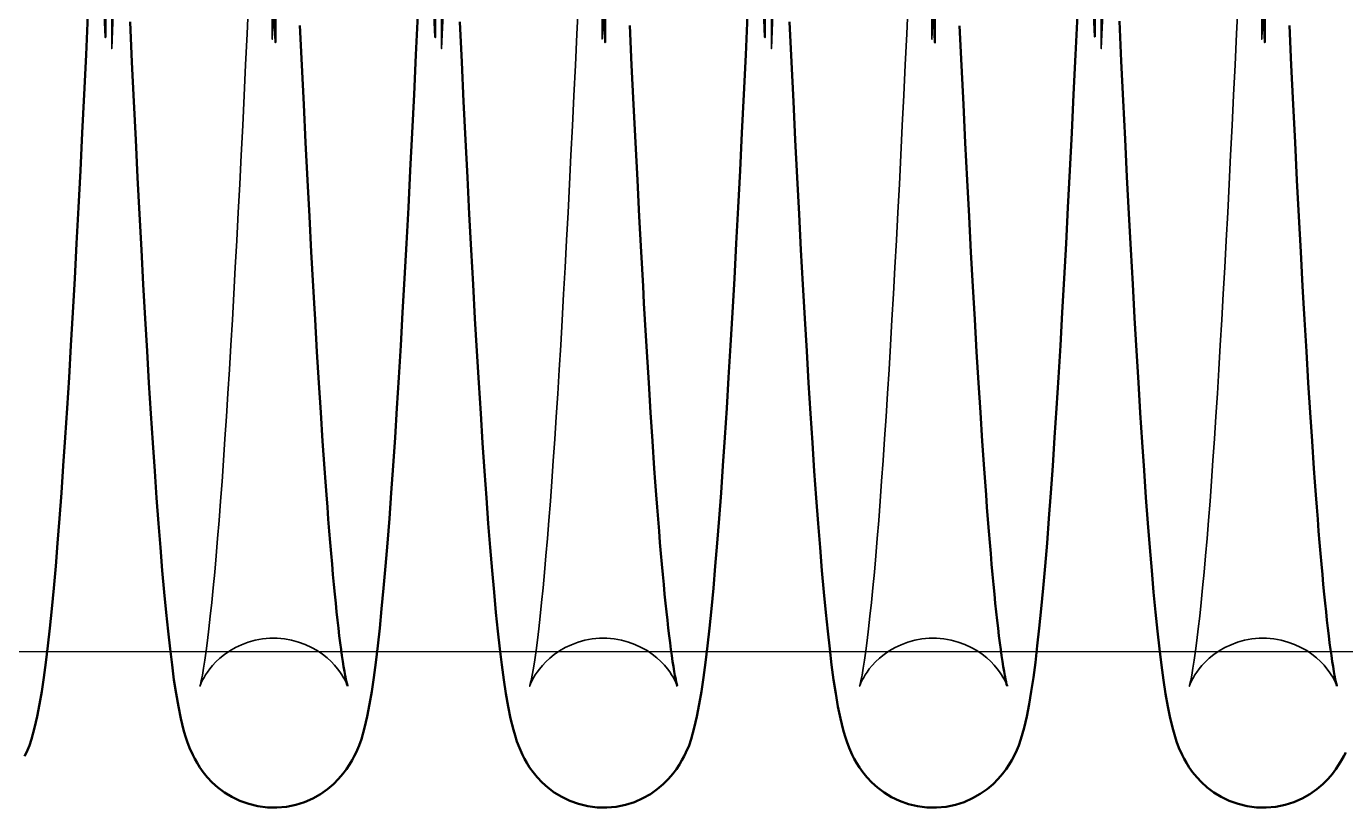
# Model space of a CAD drawing. Header units: millimetres. Extents: x 0 to 190005487, y 0 to 455456909.
# Drawn here: x 92272.12 to 92304.02, y 28280.78 to 28299.67 of the extents above; entities that cross this region are included whole.
import ezdxf

# ---------------------------------------------------------------- set-up
doc = ezdxf.new("R2010")
doc.units = ezdxf.units.MM
doc.header["$LTSCALE"] = 400
doc.header["$MEASUREMENT"] = 0
doc.layers.get('0').update_dxf_attribs({"linetype": 'CONTINUOUS'})
doc.layers.add('가려진 것(ISO)', color=7, linetype='CONTINUOUS', lineweight=35)
doc.layers.add('가시적인 것(ISO)', color=7, linetype='CONTINUOUS', lineweight=50)

# ---------------------------------------------------------------- blocks, each defined once
blk = doc.blocks.new('토션스프링 3')
at = {"layer": '가려진 것(ISO)', "flags": 128}
for points in [[(21461766.069, -50952923.543), (21461765.997, -50952925.233), (21461765.926, -50952888.925)], [(21461782.016, -50952923.543), (21461781.944, -50952925.233), (21461781.873, -50952888.925)], [(21461797.963, -50952923.543), (21461797.891, -50952925.233), (21461797.82, -50952888.925)], [(21461813.91, -50952923.543), (21461813.838, -50952925.233), (21461813.766, -50952888.925)], [(21461777.396, -50952956.08), (21461777.391, -50952956.062), (21461777.37, -50952956.006), (21461777.326, -50952955.903), (21461777.248, -50952955.744), (21461777.191, -50952955.64), (21461777.118, -50952955.52), (21461777.026, -50952955.383), (21461776.912, -50952955.231), (21461776.772, -50952955.064), (21461776.605, -50952954.888), (21461776.409, -50952954.707), (21461776.185, -50952954.528), (21461775.931, -50952954.356), (21461775.651, -50952954.197), (21461775.348, -50952954.057), (21461775.028, -50952953.939), (21461774.691, -50952953.85), (21461774.342, -50952953.789), (21461773.987, -50952953.758), (21461773.631, -50952953.76), (21461773.278, -50952953.793), (21461772.93, -50952953.858), (21461772.594, -50952953.951), (21461772.275, -50952954.069), (21461771.976, -50952954.212), (21461771.699, -50952954.373), (21461771.447, -50952954.546), (21461771.225, -50952954.726), (21461771.032, -50952954.906), (21461770.868, -50952955.081), (21461770.732, -50952955.245), (21461770.62, -50952955.396), (21461770.53, -50952955.531), (21461770.459, -50952955.651), (21461770.403, -50952955.753), (21461770.359, -50952955.838), (21461770.302, -50952955.965), (21461770.272, -50952956.042), (21461770.26, -50952956.076), (21461770.26, -50952956.075), (21461770.268, -50952956.044), (21461770.282, -50952955.987), (21461770.302, -50952955.905), (21461770.325, -50952955.801), (21461770.379, -50952955.536), (21461770.435, -50952955.207), (21461770.496, -50952954.817), (21461770.559, -50952954.368), (21461770.624, -50952953.863), (21461770.692, -50952953.303), (21461770.761, -50952952.691), (21461770.831, -50952952.029), (21461770.902, -50952951.32), (21461770.974, -50952950.566), (21461771.045, -50952949.769), (21461771.116, -50952948.931), (21461771.186, -50952948.053), (21461771.257, -50952947.132), (21461771.328, -50952946.168), (21461771.399, -50952945.163), (21461771.47, -50952944.118), (21461771.542, -50952943.036), (21461771.613, -50952941.917), (21461771.684, -50952940.762), (21461771.756, -50952939.574), (21461771.827, -50952938.353), (21461771.898, -50952937.101), (21461771.969, -50952935.82), (21461772.041, -50952934.507), (21461772.112, -50952933.161), (21461772.183, -50952931.785), (21461772.255, -50952930.381), (21461772.327, -50952928.949), (21461772.398, -50952927.492), (21461772.47, -50952926.012), (21461772.541, -50952924.51), (21461772.613, -50952922.988)], [(21461773.685, -50952888.468), (21461773.756, -50952924.78), (21461773.828, -50952923.091)], [(21461793.343, -50952956.08), (21461793.337, -50952956.062), (21461793.317, -50952956.006), (21461793.273, -50952955.903), (21461793.195, -50952955.744), (21461793.137, -50952955.64), (21461793.064, -50952955.52), (21461792.972, -50952955.383), (21461792.859, -50952955.231), (21461792.719, -50952955.064), (21461792.551, -50952954.887), (21461792.356, -50952954.707), (21461792.131, -50952954.528), (21461791.878, -50952954.356), (21461791.597, -50952954.197), (21461791.295, -50952954.056), (21461790.974, -50952953.939), (21461790.637, -50952953.85), (21461790.289, -50952953.789), (21461789.933, -50952953.758), (21461789.577, -50952953.76), (21461789.224, -50952953.793), (21461788.877, -50952953.858), (21461788.541, -50952953.951), (21461788.221, -50952954.07), (21461787.922, -50952954.212), (21461787.645, -50952954.373), (21461787.393, -50952954.546), (21461787.171, -50952954.726), (21461786.979, -50952954.906), (21461786.815, -50952955.081), (21461786.678, -50952955.246), (21461786.566, -50952955.397), (21461786.476, -50952955.53), (21461786.403, -50952955.648), (21461786.347, -50952955.75), (21461786.304, -50952955.837), (21461786.248, -50952955.967), (21461786.218, -50952956.043), (21461786.207, -50952956.076), (21461786.207, -50952956.074), (21461786.216, -50952956.042), (21461786.231, -50952955.985), (21461786.249, -50952955.904), (21461786.271, -50952955.803), (21461786.322, -50952955.54), (21461786.382, -50952955.206), (21461786.445, -50952954.809), (21461786.51, -50952954.358), (21461786.576, -50952953.854), (21461786.643, -50952953.297), (21461786.711, -50952952.688), (21461786.78, -50952952.03), (21461786.85, -50952951.325), (21461786.92, -50952950.572), (21461786.991, -50952949.775), (21461787.062, -50952948.935), (21461787.133, -50952948.053), (21461787.204, -50952947.131), (21461787.275, -50952946.171), (21461787.346, -50952945.171), (21461787.417, -50952944.13), (21461787.488, -50952943.049), (21461787.559, -50952941.93), (21461787.63, -50952940.775), (21461787.702, -50952939.584), (21461787.773, -50952938.361), (21461787.845, -50952937.105), (21461787.916, -50952935.818), (21461787.988, -50952934.503), (21461788.059, -50952933.16), (21461788.13, -50952931.791), (21461788.201, -50952930.391), (21461788.273, -50952928.963), (21461788.344, -50952927.508), (21461788.416, -50952926.028), (21461788.487, -50952924.525), (21461788.559, -50952923)], [(21461789.632, -50952888.461), (21461789.703, -50952924.774), (21461789.774, -50952923.091)], [(21461809.29, -50952956.08), (21461809.284, -50952956.062), (21461809.264, -50952956.006), (21461809.22, -50952955.903), (21461809.141, -50952955.744), (21461809.084, -50952955.64), (21461809.011, -50952955.52), (21461808.92, -50952955.383), (21461808.806, -50952955.231), (21461808.666, -50952955.064), (21461808.499, -50952954.888), (21461808.303, -50952954.707), (21461808.079, -50952954.528), (21461807.825, -50952954.356), (21461807.545, -50952954.197), (21461807.242, -50952954.057), (21461806.922, -50952953.94), (21461806.585, -50952953.85), (21461806.236, -50952953.789), (21461805.881, -50952953.758), (21461805.525, -50952953.76), (21461805.172, -50952953.793), (21461804.825, -50952953.858), (21461804.488, -50952953.95), (21461804.169, -50952954.069), (21461803.87, -50952954.212), (21461803.593, -50952954.372), (21461803.341, -50952954.546), (21461803.119, -50952954.725), (21461802.926, -50952954.905), (21461802.762, -50952955.08), (21461802.626, -50952955.245), (21461802.514, -50952955.396), (21461802.424, -50952955.531), (21461802.353, -50952955.651), (21461802.297, -50952955.752), (21461802.253, -50952955.838), (21461802.196, -50952955.965), (21461802.166, -50952956.042), (21461802.154, -50952956.076), (21461802.154, -50952956.075), (21461802.162, -50952956.044), (21461802.177, -50952955.986), (21461802.196, -50952955.904), (21461802.22, -50952955.8), (21461802.272, -50952955.537), (21461802.328, -50952955.21), (21461802.388, -50952954.82), (21461802.451, -50952954.371), (21461802.517, -50952953.865), (21461802.584, -50952953.304), (21461802.654, -50952952.691), (21461802.725, -50952952.029), (21461802.796, -50952951.319), (21461802.868, -50952950.565), (21461802.939, -50952949.768), (21461803.01, -50952948.932), (21461803.08, -50952948.053), (21461803.151, -50952947.131), (21461803.222, -50952946.166), (21461803.293, -50952945.161), (21461803.364, -50952944.116), (21461803.435, -50952943.034), (21461803.507, -50952941.915), (21461803.578, -50952940.76), (21461803.649, -50952939.573), (21461803.721, -50952938.353), (21461803.792, -50952937.102), (21461803.863, -50952935.821), (21461803.934, -50952934.506), (21461804.006, -50952933.16), (21461804.077, -50952931.784), (21461804.149, -50952930.379), (21461804.22, -50952928.947), (21461804.292, -50952927.49), (21461804.364, -50952926.011), (21461804.435, -50952924.509), (21461804.507, -50952922.988)], [(21461805.578, -50952888.47), (21461805.65, -50952924.781), (21461805.721, -50952923.091)], [(21461825.237, -50952956.08), (21461825.231, -50952956.062), (21461825.211, -50952956.006), (21461825.167, -50952955.903), (21461825.088, -50952955.744), (21461825.031, -50952955.64), (21461824.958, -50952955.52), (21461824.866, -50952955.383), (21461824.753, -50952955.231), (21461824.613, -50952955.064), (21461824.445, -50952954.888), (21461824.25, -50952954.707), (21461824.026, -50952954.528), (21461823.772, -50952954.356), (21461823.492, -50952954.197), (21461823.189, -50952954.057), (21461822.868, -50952953.94), (21461822.532, -50952953.85), (21461822.183, -50952953.789), (21461821.828, -50952953.758), (21461821.472, -50952953.76), (21461821.119, -50952953.793), (21461820.771, -50952953.858), (21461820.435, -50952953.95), (21461820.116, -50952954.069), (21461819.816, -50952954.212), (21461819.539, -50952954.372), (21461819.288, -50952954.546), (21461819.065, -50952954.725), (21461818.873, -50952954.905), (21461818.709, -50952955.08), (21461818.573, -50952955.245), (21461818.461, -50952955.396), (21461818.371, -50952955.531), (21461818.299, -50952955.651), (21461818.243, -50952955.752), (21461818.2, -50952955.838), (21461818.142, -50952955.965), (21461818.113, -50952956.042), (21461818.101, -50952956.076), (21461818.101, -50952956.075), (21461818.109, -50952956.044), (21461818.123, -50952955.986), (21461818.143, -50952955.904), (21461818.166, -50952955.8), (21461818.219, -50952955.537), (21461818.275, -50952955.209), (21461818.335, -50952954.82), (21461818.398, -50952954.371), (21461818.464, -50952953.865), (21461818.531, -50952953.304), (21461818.601, -50952952.691), (21461818.672, -50952952.029), (21461818.743, -50952951.319), (21461818.815, -50952950.565), (21461818.886, -50952949.768), (21461818.957, -50952948.932), (21461819.027, -50952948.053), (21461819.098, -50952947.131), (21461819.169, -50952946.166), (21461819.24, -50952945.161), (21461819.311, -50952944.116), (21461819.382, -50952943.034), (21461819.454, -50952941.915), (21461819.525, -50952940.761), (21461819.596, -50952939.573), (21461819.668, -50952938.353), (21461819.739, -50952937.102), (21461819.81, -50952935.821), (21461819.881, -50952934.507), (21461819.953, -50952933.16), (21461820.024, -50952931.784), (21461820.096, -50952930.379), (21461820.167, -50952928.947), (21461820.239, -50952927.491), (21461820.31, -50952926.011), (21461820.382, -50952924.509), (21461820.453, -50952922.988)], [(21461821.525, -50952888.47), (21461821.597, -50952924.781), (21461821.668, -50952923.091)]]:
    blk.add_lwpolyline(points, dxfattribs=at)
at = {"layer": '가시적인 것(ISO)', "flags": 128}
for points in [[(21461773.814, -50952922.762), (21461773.905, -50952924.93), (21461773.997, -50952889.095)], [(21461775.095, -50952924.116), (21461775.187, -50952926.04), (21461775.278, -50952927.929), (21461775.37, -50952929.78), (21461775.462, -50952931.589), (21461775.554, -50952933.353), (21461775.645, -50952935.068), (21461775.736, -50952936.73), (21461775.782, -50952937.54), (21461775.827, -50952938.337), (21461775.919, -50952939.893), (21461776.01, -50952941.395), (21461776.101, -50952942.841), (21461776.192, -50952944.228), (21461776.283, -50952945.552), (21461776.329, -50952946.19), (21461776.374, -50952946.812), (21461776.42, -50952947.416), (21461776.465, -50952948.003), (21461776.51, -50952948.572), (21461776.555, -50952949.124), (21461776.6, -50952949.657), (21461776.645, -50952950.174), (21461776.69, -50952950.673), (21461776.735, -50952951.155), (21461776.78, -50952951.617), (21461776.824, -50952952.061), (21461776.869, -50952952.485), (21461776.913, -50952952.89), (21461776.956, -50952953.274), (21461776.999, -50952953.638), (21461777.042, -50952953.98), (21461777.084, -50952954.301), (21461777.126, -50952954.6), (21461777.167, -50952954.877), (21461777.207, -50952955.131), (21461777.246, -50952955.36), (21461777.282, -50952955.561), (21461777.316, -50952955.733), (21461777.346, -50952955.875), (21461777.371, -50952955.984), (21461777.389, -50952956.054), (21461777.396, -50952956.08)], [(21461789.761, -50952922.762), (21461789.852, -50952924.929), (21461789.944, -50952889.095)], [(21461791.042, -50952924.116), (21461791.134, -50952926.039), (21461791.225, -50952927.928), (21461791.317, -50952929.779), (21461791.409, -50952931.589), (21461791.5, -50952933.353), (21461791.592, -50952935.068), (21461791.683, -50952936.73), (21461791.729, -50952937.541), (21461791.774, -50952938.337), (21461791.865, -50952939.893), (21461791.957, -50952941.395), (21461792.048, -50952942.841), (21461792.139, -50952944.227), (21461792.23, -50952945.552), (21461792.276, -50952946.19), (21461792.321, -50952946.812), (21461792.367, -50952947.416), (21461792.412, -50952948.003), (21461792.457, -50952948.572), (21461792.502, -50952949.124), (21461792.547, -50952949.658), (21461792.592, -50952950.174), (21461792.637, -50952950.673), (21461792.682, -50952951.155), (21461792.727, -50952951.617), (21461792.771, -50952952.061), (21461792.815, -50952952.485), (21461792.859, -50952952.89), (21461792.903, -50952953.274), (21461792.946, -50952953.638), (21461792.989, -50952953.98), (21461793.031, -50952954.301), (21461793.073, -50952954.6), (21461793.114, -50952954.877), (21461793.154, -50952955.131), (21461793.193, -50952955.36), (21461793.229, -50952955.561), (21461793.263, -50952955.734), (21461793.292, -50952955.875), (21461793.318, -50952955.984), (21461793.336, -50952956.054), (21461793.343, -50952956.08)], [(21461805.708, -50952922.774), (21461805.8, -50952924.94), (21461805.891, -50952889.105)], [(21461806.989, -50952924.122), (21461807.081, -50952926.046), (21461807.172, -50952927.935), (21461807.264, -50952929.786), (21461807.356, -50952931.594), (21461807.447, -50952933.358), (21461807.539, -50952935.072), (21461807.63, -50952936.733), (21461807.721, -50952938.34), (21461807.812, -50952939.896), (21461807.904, -50952941.398), (21461807.995, -50952942.844), (21461808.086, -50952944.23), (21461808.177, -50952945.555), (21461808.223, -50952946.193), (21461808.268, -50952946.814), (21461808.314, -50952947.418), (21461808.359, -50952948.005), (21461808.404, -50952948.574), (21461808.449, -50952949.125), (21461808.494, -50952949.659), (21461808.539, -50952950.175), (21461808.584, -50952950.675), (21461808.629, -50952951.156), (21461808.674, -50952951.618), (21461808.718, -50952952.062), (21461808.762, -50952952.486), (21461808.806, -50952952.891), (21461808.85, -50952953.275), (21461808.893, -50952953.638), (21461808.936, -50952953.981), (21461808.978, -50952954.301), (21461809.02, -50952954.6), (21461809.061, -50952954.878), (21461809.101, -50952955.131), (21461809.14, -50952955.36), (21461809.176, -50952955.561), (21461809.209, -50952955.733), (21461809.239, -50952955.875), (21461809.265, -50952955.984), (21461809.283, -50952956.054), (21461809.29, -50952956.08)], [(21461821.654, -50952922.763), (21461821.746, -50952924.93), (21461821.838, -50952889.096)], [(21461822.936, -50952924.116), (21461823.027, -50952926.04), (21461823.119, -50952927.929), (21461823.211, -50952929.78), (21461823.302, -50952931.59), (21461823.394, -50952933.353), (21461823.485, -50952935.068), (21461823.577, -50952936.73), (21461823.622, -50952937.54), (21461823.668, -50952938.337), (21461823.759, -50952939.892), (21461823.85, -50952941.395), (21461823.942, -50952942.841), (21461824.033, -50952944.228), (21461824.124, -50952945.553), (21461824.17, -50952946.191), (21461824.215, -50952946.812), (21461824.26, -50952947.416), (21461824.306, -50952948.003), (21461824.351, -50952948.572), (21461824.396, -50952949.123), (21461824.441, -50952949.657), (21461824.486, -50952950.174), (21461824.531, -50952950.673), (21461824.576, -50952951.155), (21461824.62, -50952951.617), (21461824.665, -50952952.061), (21461824.709, -50952952.485), (21461824.753, -50952952.89), (21461824.797, -50952953.274), (21461824.84, -50952953.638), (21461824.883, -50952953.98), (21461824.925, -50952954.301), (21461824.966, -50952954.6), (21461825.008, -50952954.877), (21461825.048, -50952955.131), (21461825.087, -50952955.36), (21461825.123, -50952955.561), (21461825.156, -50952955.733), (21461825.186, -50952955.875), (21461825.212, -50952955.984), (21461825.23, -50952956.054), (21461825.237, -50952956.08)], [(21461764.847, -50952923.593), (21461764.755, -50952925.538), (21461764.663, -50952927.446), (21461764.572, -50952929.312), (21461764.481, -50952931.134), (21461764.389, -50952932.915), (21461764.297, -50952934.654), (21461764.206, -50952936.349), (21461764.114, -50952937.996), (21461764.022, -50952939.593), (21461763.93, -50952941.137), (21461763.838, -50952942.623), (21461763.746, -50952944.051), (21461763.654, -50952945.416), (21461763.563, -50952946.722), (21461763.471, -50952947.967), (21461763.378, -50952949.152), (21461763.286, -50952950.276), (21461763.192, -50952951.336), (21461763.099, -50952952.332), (21461763.004, -50952953.264), (21461762.909, -50952954.129), (21461762.812, -50952954.927), (21461762.716, -50952955.658), (21461762.616, -50952956.33), (21461762.51, -50952956.954), (21461762.394, -50952957.537), (21461762.265, -50952958.091), (21461762.121, -50952958.646), (21461762.015, -50952958.948), (21461761.869, -50952959.282), (21461761.777, -50952959.463)], [(21461780.794, -50952923.593), (21461780.702, -50952925.538), (21461780.61, -50952927.446), (21461780.519, -50952929.312), (21461780.427, -50952931.134), (21461780.336, -50952932.915), (21461780.244, -50952934.654), (21461780.153, -50952936.349), (21461780.061, -50952937.997), (21461779.969, -50952939.593), (21461779.877, -50952941.137), (21461779.785, -50952942.624), (21461779.693, -50952944.051), (21461779.601, -50952945.416), (21461779.51, -50952946.722), (21461779.418, -50952947.968), (21461779.325, -50952949.153), (21461779.232, -50952950.276), (21461779.139, -50952951.336), (21461779.045, -50952952.333), (21461778.951, -50952953.264), (21461778.855, -50952954.129), (21461778.759, -50952954.927), (21461778.663, -50952955.658), (21461778.563, -50952956.33), (21461778.457, -50952956.954), (21461778.341, -50952957.538), (21461778.212, -50952958.091), (21461778.067, -50952958.646), (21461777.961, -50952958.948), (21461777.815, -50952959.281), (21461777.723, -50952959.463), (21461777.617, -50952959.656), (21461777.493, -50952959.863), (21461777.348, -50952960.084), (21461777.173, -50952960.32), (21461776.964, -50952960.565), (21461776.715, -50952960.814), (21461776.425, -50952961.061), (21461776.095, -50952961.293), (21461775.724, -50952961.503), (21461775.32, -50952961.68), (21461774.892, -50952961.818), (21461774.443, -50952961.909), (21461773.982, -50952961.951), (21461773.519, -50952961.943), (21461773.062, -50952961.884), (21461772.619, -50952961.776), (21461772.196, -50952961.625), (21461771.804, -50952961.437), (21461771.448, -50952961.219), (21461771.129, -50952960.979), (21461770.852, -50952960.73), (21461770.617, -50952960.482), (21461770.419, -50952960.239), (21461770.255, -50952960.008), (21461770.119, -50952959.792), (21461770.005, -50952959.59), (21461769.91, -50952959.403), (21461769.76, -50952959.061), (21461769.643, -50952958.752), (21461769.549, -50952958.463), (21461769.47, -50952958.186), (21461769.336, -50952957.634), (21461769.216, -50952957.052), (21461769.106, -50952956.432), (21461769.005, -50952955.766), (21461768.909, -50952955.047), (21461768.816, -50952954.267), (21461768.721, -50952953.42), (21461768.627, -50952952.505), (21461768.533, -50952951.524), (21461768.44, -50952950.479), (21461768.348, -50952949.37), (21461768.256, -50952948.199), (21461768.164, -50952946.967), (21461768.072, -50952945.67), (21461767.98, -50952944.309), (21461767.887, -50952942.888), (21461767.795, -50952941.408), (21461767.703, -50952939.873), (21461767.611, -50952938.286), (21461767.519, -50952936.649), (21461767.428, -50952934.965), (21461767.336, -50952933.237), (21461767.245, -50952931.466), (21461767.153, -50952929.648), (21461767.062, -50952927.785), (21461766.97, -50952925.881), (21461766.878, -50952923.941)], [(21461765.779, -50952888.839), (21461765.687, -50952924.678), (21461765.596, -50952922.523)], [(21461796.74, -50952923.593), (21461796.649, -50952925.538), (21461796.557, -50952927.446), (21461796.466, -50952929.312), (21461796.374, -50952931.134), (21461796.283, -50952932.915), (21461796.191, -50952934.654), (21461796.099, -50952936.349), (21461796.008, -50952937.997), (21461795.916, -50952939.594), (21461795.824, -50952941.137), (21461795.732, -50952942.624), (21461795.64, -50952944.051), (21461795.548, -50952945.416), (21461795.456, -50952946.722), (21461795.364, -50952947.968), (21461795.272, -50952949.153), (21461795.179, -50952950.276), (21461795.086, -50952951.336), (21461794.992, -50952952.333), (21461794.898, -50952953.264), (21461794.802, -50952954.129), (21461794.706, -50952954.927), (21461794.609, -50952955.658), (21461794.51, -50952956.33), (21461794.404, -50952956.954), (21461794.287, -50952957.538), (21461794.16, -50952958.091), (21461794.013, -50952958.645), (21461793.907, -50952958.948), (21461793.761, -50952959.281), (21461793.669, -50952959.463), (21461793.563, -50952959.656), (21461793.44, -50952959.862), (21461793.295, -50952960.084), (21461793.121, -50952960.32), (21461792.911, -50952960.564), (21461792.663, -50952960.814), (21461792.373, -50952961.06), (21461792.042, -50952961.293), (21461791.671, -50952961.502), (21461791.268, -50952961.68), (21461790.839, -50952961.818), (21461790.39, -50952961.909), (21461789.929, -50952961.951), (21461789.466, -50952961.943), (21461789.01, -50952961.884), (21461788.566, -50952961.776), (21461788.143, -50952961.626), (21461787.752, -50952961.437), (21461787.395, -50952961.219), (21461787.076, -50952960.98), (21461786.799, -50952960.731), (21461786.564, -50952960.482), (21461786.366, -50952960.24), (21461786.202, -50952960.008), (21461786.066, -50952959.792), (21461785.952, -50952959.591), (21461785.857, -50952959.403), (21461785.707, -50952959.061), (21461785.59, -50952958.752), (21461785.496, -50952958.463), (21461785.417, -50952958.186), (21461785.282, -50952957.633), (21461785.162, -50952957.052), (21461785.053, -50952956.432), (21461784.952, -50952955.767), (21461784.856, -50952955.048), (21461784.763, -50952954.268), (21461784.668, -50952953.42), (21461784.574, -50952952.505), (21461784.48, -50952951.524), (21461784.387, -50952950.479), (21461784.295, -50952949.371), (21461784.202, -50952948.2), (21461784.11, -50952946.967), (21461784.018, -50952945.67), (21461783.926, -50952944.309), (21461783.834, -50952942.887), (21461783.742, -50952941.408), (21461783.65, -50952939.873), (21461783.558, -50952938.286), (21461783.466, -50952936.649), (21461783.374, -50952934.965), (21461783.283, -50952933.238), (21461783.192, -50952931.466), (21461783.1, -50952929.647), (21461783.009, -50952927.784), (21461782.917, -50952925.881), (21461782.825, -50952923.94)], [(21461781.726, -50952888.839), (21461781.634, -50952924.678), (21461781.543, -50952922.523)], [(21461812.687, -50952923.593), (21461812.596, -50952925.539), (21461812.504, -50952927.446), (21461812.412, -50952929.312), (21461812.321, -50952931.133), (21461812.23, -50952932.915), (21461812.138, -50952934.655), (21461812.046, -50952936.35), (21461811.954, -50952937.997), (21461811.862, -50952939.594), (21461811.77, -50952941.137), (21461811.679, -50952942.624), (21461811.587, -50952944.051), (21461811.495, -50952945.416), (21461811.403, -50952946.722), (21461811.311, -50952947.968), (21461811.219, -50952949.153), (21461811.126, -50952950.276), (21461811.033, -50952951.337), (21461810.939, -50952952.333), (21461810.844, -50952953.264), (21461810.749, -50952954.129), (21461810.653, -50952954.927), (21461810.556, -50952955.658), (21461810.457, -50952956.331), (21461810.35, -50952956.954), (21461810.234, -50952957.538), (21461810.107, -50952958.091), (21461809.959, -50952958.645), (21461809.851, -50952958.947), (21461809.705, -50952959.281), (21461809.509, -50952959.655), (21461809.388, -50952959.862), (21461809.243, -50952960.084), (21461809.068, -50952960.319), (21461808.858, -50952960.564), (21461808.61, -50952960.814), (21461808.32, -50952961.06), (21461807.989, -50952961.292), (21461807.619, -50952961.502), (21461807.215, -50952961.68), (21461806.787, -50952961.818), (21461806.338, -50952961.909), (21461805.877, -50952961.951), (21461805.414, -50952961.943), (21461804.957, -50952961.884), (21461804.513, -50952961.777), (21461804.091, -50952961.626), (21461803.699, -50952961.438), (21461803.342, -50952961.219), (21461803.023, -50952960.98), (21461802.746, -50952960.731), (21461802.511, -50952960.483), (21461802.314, -50952960.24), (21461802.149, -50952960.008), (21461802.013, -50952959.792), (21461801.899, -50952959.591), (21461801.804, -50952959.403), (21461801.654, -50952959.061), (21461801.537, -50952958.752), (21461801.443, -50952958.463), (21461801.364, -50952958.187), (21461801.229, -50952957.633), (21461801.109, -50952957.052), (21461801, -50952956.433), (21461800.899, -50952955.768), (21461800.804, -50952955.049), (21461800.71, -50952954.269), (21461800.615, -50952953.42), (21461800.521, -50952952.505), (21461800.427, -50952951.524), (21461800.334, -50952950.479), (21461800.242, -50952949.371), (21461800.149, -50952948.2), (21461800.057, -50952946.968), (21461799.965, -50952945.67), (21461799.873, -50952944.308), (21461799.781, -50952942.887), (21461799.689, -50952941.407), (21461799.597, -50952939.872), (21461799.505, -50952938.285), (21461799.413, -50952936.649), (21461799.321, -50952934.965), (21461799.23, -50952933.238), (21461799.138, -50952931.466), (21461799.047, -50952929.647), (21461798.955, -50952927.784), (21461798.864, -50952925.88), (21461798.772, -50952923.939)], [(21461797.673, -50952888.838), (21461797.581, -50952924.678), (21461797.49, -50952922.523)], [(21461825.661, -50952959.283), (21461825.568, -50952959.464), (21461825.46, -50952959.657), (21461825.335, -50952959.864), (21461825.189, -50952960.085), (21461825.014, -50952960.32), (21461824.804, -50952960.566), (21461824.555, -50952960.815), (21461824.262, -50952961.062), (21461823.928, -50952961.296), (21461823.558, -50952961.506), (21461823.156, -50952961.683), (21461822.726, -50952961.819), (21461822.276, -50952961.91), (21461821.816, -50952961.952), (21461821.354, -50952961.942), (21461820.896, -50952961.882), (21461820.452, -50952961.775), (21461820.032, -50952961.624), (21461819.64, -50952961.434), (21461819.282, -50952961.215), (21461818.965, -50952960.976), (21461818.69, -50952960.728), (21461818.455, -50952960.478), (21461818.257, -50952960.235), (21461818.093, -50952960.005), (21461817.958, -50952959.789), (21461817.845, -50952959.588), (21461817.75, -50952959.4), (21461817.599, -50952959.058), (21461817.483, -50952958.75), (21461817.31, -50952958.183), (21461817.171, -50952957.625), (21461817.055, -50952957.052), (21461816.952, -50952956.443), (21461816.852, -50952955.779), (21461816.753, -50952955.053), (21461816.656, -50952954.265), (21461816.561, -50952953.414), (21461816.467, -50952952.5), (21461816.374, -50952951.522), (21461816.281, -50952950.48), (21461816.188, -50952949.369), (21461816.096, -50952948.191), (21461816.003, -50952946.949), (21461815.911, -50952945.644), (21461815.818, -50952944.278), (21461815.726, -50952942.855), (21461815.634, -50952941.377), (21461815.542, -50952939.845), (21461815.45, -50952938.263), (21461815.359, -50952936.632), (21461815.267, -50952934.951), (21461815.176, -50952933.219), (21461815.084, -50952931.438), (21461814.992, -50952929.613), (21461814.9, -50952927.746), (21461814.809, -50952925.842), (21461814.717, -50952923.904)], [(21461813.619, -50952888.82), (21461813.527, -50952924.659), (21461813.436, -50952922.497)]]:
    blk.add_lwpolyline(points, dxfattribs=at)
blk = doc.blocks.new('토션스프링1234')
blk.add_blockref('토션스프링 3', (188.103, -4314.906))
blk = doc.blocks.new('A$C643E1396')
at = {"color": 3}
blk.add_line((2663.532, 4131.263, 5.641), (3763.616, 4131.263, 173.534), dxfattribs=at)
at = {"xscale": 0.5000256451997451, "yscale": 0.5000256451997451, "zscale": 0.5000256451997451}
blk.add_blockref('토션스프링1234', (-10728612.296, 25484072.728, 89.588), dxfattribs=at)

msp = doc.modelspace()

# ---------------------------------------------------------------- block references
msp.add_blockref('A$C643E1396', (89359.039, 24153.286))

doc.saveas('drawing.dxf')
